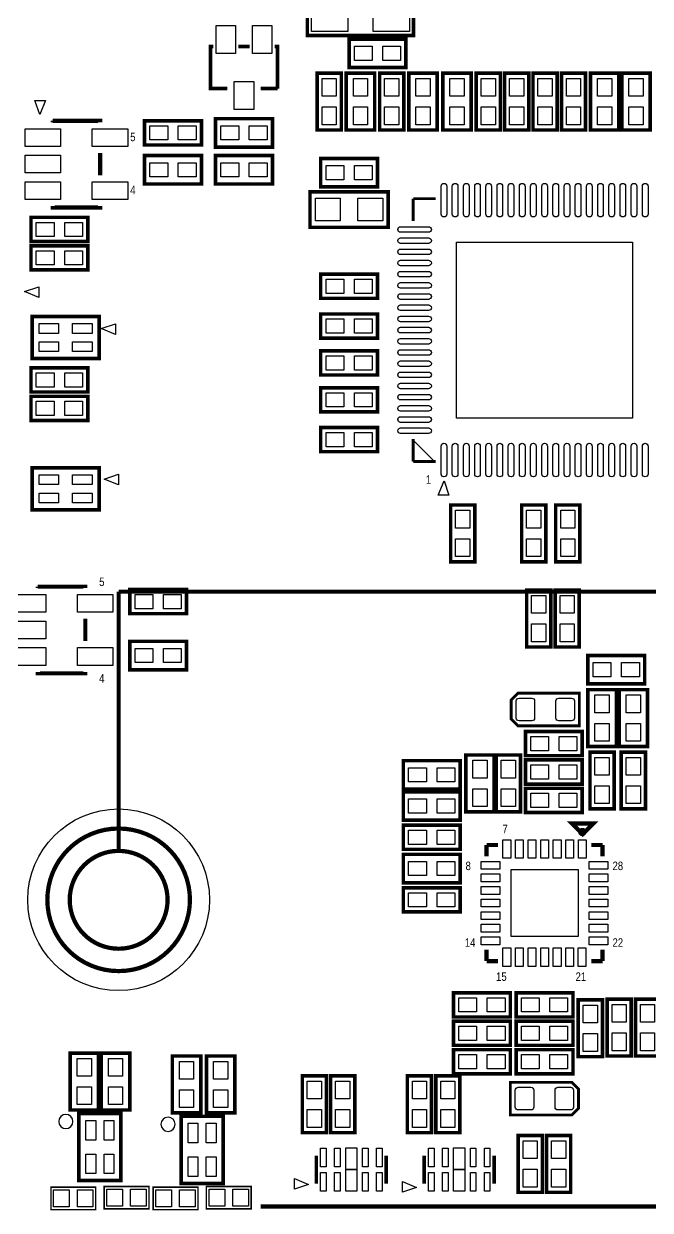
# Model space of a CAD drawing. Extents: x 2 to 176, y -19 to 159.
# Drawn here: x 30.09 to 52.5, y 13.28 to 55.73 of the extents above; entities that cross this region are included whole.
import ezdxf

# ---------------------------------------------------------------- set-up
doc = ezdxf.new("R2010")
doc.units = 0
for name, color, linetype in [('PG_NEW_SLIK-TOP', 231, 'CONTINUOUS'), ('PG_SILKSCREEN_TOP', 7, 'CONTINUOUS'), ('PIN_TOP', 92, 'CONTINUOUS')]:
    doc.layers.add(name, color=color, linetype=linetype)

msp = doc.modelspace()

# ---------------------------------------------------------------- linework, layer by layer
at = {"layer": 'PG_NEW_SLIK-TOP'}
for points, const_width in [([(40.237664, 55.302404), (40.237664, 58.502296), (44.037504, 58.502296), (44.037504, 57.202324), (43.73753, 56.90235), (44.037504, 56.602376), (44.037504, 55.302404), (40.237664, 55.302404)], 0.127), ([(43.763184, 54.15915), (41.731184, 54.15915), (41.731184, 55.17515), (43.763184, 55.17515), (43.763184, 54.15915)], 0.127), ([(36.87191, 54.909212), (36.772088, 54.909212), (36.772088, 53.409088), (37.372036, 53.409088)], 0.127), ([(38.171882, 54.909212), (37.772086, 54.909212)], 0.127), ([(39.17188, 53.409088), (39.17188, 54.909212), (39.072058, 54.909212)], 0.127), ([(40.588184, 51.92395), (40.588184, 53.95595), (41.451784, 53.95595), (41.451784, 51.92395), (40.588184, 51.92395)], 0.127), ([(42.645584, 53.95595), (42.645584, 51.92395), (41.629584, 51.92395), (41.629584, 53.95595), (42.645584, 53.95595)], 0.127), ([(43.686984, 53.95595), (43.686984, 51.92395), (42.823384, 51.92395), (42.823384, 53.95595), (43.686984, 53.95595)], 0.127), ([(43.864784, 51.92395), (43.864784, 53.95595), (44.880784, 53.95595), (44.880784, 51.92395), (43.864784, 51.92395)], 0.127), ([(45.083984, 51.92395), (45.083984, 53.95595), (46.099984, 53.95595), (46.099984, 51.92395), (45.083984, 51.92395)], 0.127), ([(46.277784, 51.92395), (46.277784, 53.95595), (47.141384, 53.95595), (47.141384, 51.92395), (46.277784, 51.92395)], 0.127), ([(47.293784, 51.92395), (47.293784, 53.95595), (48.157384, 53.95595), (48.157384, 51.92395), (47.293784, 51.92395)], 0.127), ([(48.309784, 51.92395), (48.309784, 53.95595), (49.173384, 53.95595), (49.173384, 51.92395), (48.309784, 51.92395)], 0.127), ([(49.325784, 51.92395), (49.325784, 53.95595), (50.189384, 53.95595), (50.189384, 51.92395), (49.325784, 51.92395)], 0.127), ([(50.367184, 51.92395), (50.367184, 53.95595), (51.383184, 53.95595), (51.383184, 51.92395), (50.367184, 51.92395)], 0.127), ([(51.484784, 51.92395), (51.484784, 53.95595), (52.500784, 53.95595), (52.500784, 51.92395), (51.484784, 51.92395)], 0.127), ([(38.571932, 53.409088), (39.17188, 53.409088)], 0.127), ([(32.827468, 52.204874), (32.827468, 52.254658), (31.1277, 52.254658)], 0.1524), ([(31.1277, 52.254658), (31.1277, 52.204874)], 0.1524), ([(36.447984, 51.39055), (34.415984, 51.39055), (34.415984, 52.25415), (36.447984, 52.25415), (36.447984, 51.39055)], 0.127), ([(36.955984, 52.33035), (38.987984, 52.33035), (38.987984, 51.31435), (36.955984, 51.31435), (36.955984, 52.33035)], 0.127), ([(32.827468, 50.3047), (32.827468, 51.1048)], 0.1524), ([(36.447984, 49.99355), (34.415984, 49.99355), (34.415984, 51.00955), (36.447984, 51.00955), (36.447984, 49.99355)], 0.127), ([(36.955984, 51.00955), (38.987984, 51.00955), (38.987984, 49.99355), (36.955984, 49.99355), (36.955984, 51.00955)], 0.127), ([(42.747184, 49.89195), (40.715184, 49.89195), (40.715184, 50.90795), (42.747184, 50.90795), (42.747184, 49.89195)], 0.127), ([(43.128184, 48.44415), (40.334184, 48.44415), (40.334184, 49.71415), (43.128184, 49.71415), (43.128184, 48.44415)], 0.127), ([(31.1277, 49.204626), (31.1277, 49.154842), (32.827468, 49.154842), (32.827468, 49.204626)], 0.1524), ([(32.383984, 47.93615), (30.351984, 47.93615), (30.351984, 48.79975), (32.383984, 48.79975), (32.383984, 47.93615)], 0.127), ([(32.383984, 46.92015), (30.351984, 46.92015), (30.351984, 47.78375), (32.383984, 47.78375), (32.383984, 46.92015)], 0.127), ([(42.747184, 45.90415), (40.715184, 45.90415), (40.715184, 46.76775), (42.747184, 46.76775), (42.747184, 45.90415)], 0.127), ([(32.791146, 45.250862), (32.791146, 43.750738), (30.391354, 43.750738), (30.391354, 45.250862), (32.791146, 45.250862)], 0.127), ([(42.747184, 44.48175), (40.715184, 44.48175), (40.715184, 45.34535), (42.747184, 45.34535), (42.747184, 44.48175)], 0.127), ([(42.747184, 43.16095), (40.715184, 43.16095), (40.715184, 44.02455), (42.747184, 44.02455), (42.747184, 43.16095)], 0.127), ([(32.383984, 42.55135), (30.351984, 42.55135), (30.351984, 43.41495), (32.383984, 43.41495), (32.383984, 42.55135)], 0.127), ([(32.383984, 41.53535), (30.351984, 41.53535), (30.351984, 42.39895), (32.383984, 42.39895), (32.383984, 41.53535)], 0.127), ([(42.747184, 41.84015), (40.715184, 41.84015), (40.715184, 42.70375), (42.747184, 42.70375), (42.747184, 41.84015)], 0.127), ([(42.747184, 40.41775), (40.715184, 40.41775), (40.715184, 41.28135), (42.747184, 41.28135), (42.747184, 40.41775)], 0.127), ([(32.791146, 39.839646), (32.791146, 38.339522), (30.391354, 38.339522), (30.391354, 39.839646), (32.791146, 39.839646)], 0.127), ([(46.226984, 38.51275), (46.226984, 36.48075), (45.363384, 36.48075), (45.363384, 38.51275), (46.226984, 38.51275)], 0.127), ([(48.766984, 38.51275), (48.766984, 36.48075), (47.903384, 36.48075), (47.903384, 38.51275), (48.766984, 38.51275)], 0.127), ([(49.986184, 38.51275), (49.986184, 36.48075), (49.122584, 36.48075), (49.122584, 38.51275), (49.986184, 38.51275)], 0.127), ([(32.296354, 35.540696), (32.296354, 35.59048), (30.596586, 35.59048)], 0.1524), ([(30.596586, 35.59048), (30.596586, 35.540696)], 0.1524), ([(33.487614, 35.412172), (63.487808, 35.412172)], 0.1524), ([(33.487614, 35.412172), (33.487614, 26.165048)], 0.1524), ([(35.91687, 34.624772), (33.88487, 34.624772), (33.88487, 35.488372), (35.91687, 35.488372), (35.91687, 34.624772)], 0.127), ([(48.94707, 35.462972), (48.94707, 33.430972), (48.08347, 33.430972), (48.08347, 35.462972), (48.94707, 35.462972)], 0.127), ([(49.96307, 35.462972), (49.96307, 33.430972), (49.09947, 33.430972), (49.09947, 35.462972), (49.96307, 35.462972)], 0.127), ([(32.296354, 33.640522), (32.296354, 34.440622)], 0.1524), ([(35.91687, 32.618172), (33.88487, 32.618172), (33.88487, 33.634172), (35.91687, 33.634172), (35.91687, 32.618172)], 0.127), ([(50.273458, 33.126172), (52.305458, 33.126172), (52.305458, 32.110172), (50.273458, 32.110172), (50.273458, 33.126172)], 0.127), ([(30.596586, 32.540448), (30.596586, 32.490664), (32.296354, 32.490664), (32.296354, 32.540448)], 0.1524), ([(51.289458, 31.906972), (51.289458, 29.874972), (50.273458, 29.874972), (50.273458, 31.906972), (51.289458, 31.906972)], 0.127), ([(52.407058, 31.906972), (52.407058, 29.874972), (51.391058, 29.874972), (51.391058, 31.906972), (52.407058, 31.906972)], 0.127), ([(47.771812, 31.779972), (49.968658, 31.779972), (49.968658, 30.611572), (47.771812, 30.611572), (47.530258, 30.853888), (47.530258, 31.537656), (47.771812, 31.779972)], 0.1016), ([(50.070258, 29.544772), (48.038258, 29.544772), (48.038258, 30.408372), (50.070258, 30.408372), (50.070258, 29.544772)], 0.127), ([(50.349658, 27.639772), (50.349658, 29.671772), (51.213258, 29.671772), (51.213258, 27.639772), (50.349658, 27.639772)], 0.127), ([(51.467258, 27.639772), (51.467258, 29.671772), (52.330858, 29.671772), (52.330858, 27.639772), (51.467258, 27.639772)], 0.127), ([(43.669458, 29.366972), (45.701458, 29.366972), (45.701458, 28.350972), (43.669458, 28.350972), (43.669458, 29.366972)], 0.127), ([(46.920658, 29.570172), (46.920658, 27.538172), (45.904658, 27.538172), (45.904658, 29.570172), (46.920658, 29.570172)], 0.127), ([(46.996858, 27.538172), (46.996858, 29.570172), (47.860458, 29.570172), (47.860458, 27.538172), (46.996858, 27.538172)], 0.127), ([(50.070258, 28.528772), (48.038258, 28.528772), (48.038258, 29.392372), (50.070258, 29.392372), (50.070258, 28.528772)], 0.127), ([(50.070258, 27.512772), (48.038258, 27.512772), (48.038258, 28.376372), (50.070258, 28.376372), (50.070258, 27.512772)], 0.127), ([(43.669458, 28.249372), (45.701458, 28.249372), (45.701458, 27.233372), (43.669458, 27.233372), (43.669458, 28.249372)], 0.127), ([(45.701458, 26.191972), (43.669458, 26.191972), (43.669458, 27.055572), (45.701458, 27.055572), (45.701458, 26.191972)], 0.127), ([(43.669458, 26.014172), (45.701458, 26.014172), (45.701458, 24.998172), (43.669458, 24.998172), (43.669458, 26.014172)], 0.127), ([(45.701458, 23.956772), (43.669458, 23.956772), (43.669458, 24.820372), (45.701458, 24.820372), (45.701458, 23.956772)], 0.127), ([(47.49927, 20.197572), (45.46727, 20.197572), (45.46727, 21.061172), (47.49927, 21.061172), (47.49927, 20.197572)], 0.127), ([(47.708058, 21.061172), (49.740058, 21.061172), (49.740058, 20.197572), (47.708058, 20.197572), (47.708058, 21.061172)], 0.127), ([(50.792888, 20.808188), (50.792888, 18.776188), (49.929288, 18.776188), (49.929288, 20.808188), (50.792888, 20.808188)], 0.127), ([(51.822858, 20.832572), (51.822858, 18.800572), (50.959258, 18.800572), (50.959258, 20.832572), (51.822858, 20.832572)], 0.127), ([(52.838858, 20.832572), (52.838858, 18.800572), (51.975258, 18.800572), (51.975258, 20.832572), (52.838858, 20.832572)], 0.127), ([(47.49927, 19.181572), (45.46727, 19.181572), (45.46727, 20.045172), (47.49927, 20.045172), (47.49927, 19.181572)], 0.127), ([(47.708058, 20.045172), (49.740058, 20.045172), (49.740058, 19.181572), (47.708058, 19.181572), (47.708058, 20.045172)], 0.127), ([(31.75127, 16.870172), (31.75127, 18.902172), (32.76727, 18.902172), (32.76727, 16.870172), (31.75127, 16.870172)], 0.127), ([(32.86887, 16.870172), (32.86887, 18.902172), (33.88487, 18.902172), (33.88487, 16.870172), (32.86887, 16.870172)], 0.127), ([(35.40887, 16.768572), (35.40887, 18.800572), (36.42487, 18.800572), (36.42487, 16.768572), (35.40887, 16.768572)], 0.127), ([(36.62807, 16.768572), (36.62807, 18.800572), (37.64407, 18.800572), (37.64407, 16.768572), (36.62807, 16.768572)], 0.127), ([(47.49927, 18.165572), (45.46727, 18.165572), (45.46727, 19.029172), (47.49927, 19.029172), (47.49927, 18.165572)], 0.127), ([(47.708058, 19.029172), (49.740058, 19.029172), (49.740058, 18.165572), (47.708058, 18.165572), (47.708058, 19.029172)], 0.127), ([(40.05707, 16.057372), (40.05707, 18.089372), (40.92067, 18.089372), (40.92067, 16.057372), (40.05707, 16.057372)], 0.127), ([(41.07307, 16.057372), (41.07307, 18.089372), (41.93667, 18.089372), (41.93667, 16.057372), (41.07307, 16.057372)], 0.127), ([(43.81627, 16.057372), (43.81627, 18.089372), (44.67987, 18.089372), (44.67987, 16.057372), (43.81627, 16.057372)], 0.127), ([(44.83227, 16.057372), (44.83227, 18.089372), (45.69587, 18.089372), (45.69587, 16.057372), (44.83227, 16.057372)], 0.127), ([(49.696116, 16.692372), (47.49927, 16.692372), (47.49927, 17.860772), (49.696116, 17.860772), (49.93767, 17.618456), (49.93767, 16.934688), (49.696116, 16.692372)], 0.1016), ([(32.066738, 16.744696), (33.566862, 16.744696), (33.566862, 14.344904), (32.066738, 14.344904), (32.066738, 16.744696)], 0.127), ([(35.724338, 16.643096), (37.224462, 16.643096), (37.224462, 14.243304), (35.724338, 14.243304), (35.724338, 16.643096)], 0.127), ([(48.64227, 15.955772), (48.64227, 13.923772), (47.77867, 13.923772), (47.77867, 15.955772), (48.64227, 15.955772)], 0.127), ([(49.65827, 15.955772), (49.65827, 13.923772), (48.79467, 13.923772), (48.79467, 15.955772), (49.65827, 15.955772)], 0.127), ([(40.559736, 15.236698), (40.559736, 14.2367)], 0.127), ([(43.059604, 15.236698), (43.059604, 14.2367)], 0.127), ([(44.420536, 15.236698), (44.420536, 14.2367)], 0.127), ([(46.920404, 15.236698), (46.920404, 14.2367)], 0.127), ([(31.065216, 13.308076), (31.065216, 14.108176), (32.665416, 14.108176), (32.665416, 13.308076), (31.065216, 13.308076)], 0.0508), ([(34.570924, 14.133068), (34.570924, 13.332968), (32.970724, 13.332968), (32.970724, 14.133068), (34.570924, 14.133068)], 0.0508), ([(34.722816, 13.308076), (34.722816, 14.108176), (36.323016, 14.108176), (36.323016, 13.308076), (34.722816, 13.308076)], 0.0508), ([(38.228524, 14.133068), (38.228524, 13.332968), (36.628324, 13.332968), (36.628324, 14.133068), (38.228524, 14.133068)], 0.0508), ([(38.567614, 13.415772), (63.487808, 13.415772)], 0.1524)]:
    msp.add_lwpolyline(points, dxfattribs=dict(at, const_width=const_width))
at = {"layer": 'PG_SILKSCREEN_TOP'}
for points in [[(30.8737, 52.9844), (30.663642, 52.4764), (30.4927, 52.9844)], [(30.6324, 45.9359), (30.1244, 46.145958), (30.6324, 46.3169)], [(33.3756, 44.6151), (32.8676, 44.825158), (33.3756, 44.9961)], [(44.025058, 40.068246), (44.025058, 40.830246), (44.787058, 40.068246)], [(33.4772, 39.2303), (32.9692, 39.440358), (33.4772, 39.6113)], [(44.9199, 38.862), (45.129958, 39.37), (45.3009, 38.862)], [(39.7764, 14.4145), (40.2844, 14.204442), (39.7764, 14.0335)], [(43.6372, 14.3129), (44.1452, 14.102842), (43.6372, 13.9319)]]:
    msp.add_lwpolyline(points, close=True, dxfattribs=at)
for points, const_width in [([(44.024042, 49.467262), (44.824142, 49.467262)], 0.100076), ([(44.024042, 48.667162), (44.024042, 49.467262)], 0.100076), ([(44.024042, 40.06723), (44.024042, 40.86733)], 0.100076), ([(44.824142, 40.06723), (44.024042, 40.06723)], 0.100076), ([(50.0888, 26.7335), (50.4698, 27.1145), (49.7078, 27.1145), (50.0888, 26.7335)], 0.1524), ([(46.647862, 26.348182), (46.647862, 25.93848)], 0.1524), ([(47.057564, 26.348182), (46.647862, 26.348182)], 0.1524), ([(50.800254, 26.348182), (50.390552, 26.348182)], 0.1524), ([(50.800254, 26.348182), (50.800254, 25.93848)], 0.1524), ([(46.647862, 22.605492), (46.647862, 22.19579)], 0.1524), ([(50.800254, 22.605492), (50.800254, 22.19579)], 0.1524), ([(47.057564, 22.19579), (46.647862, 22.19579)], 0.1524), ([(50.800254, 22.19579), (50.390552, 22.19579)], 0.1524)]:
    msp.add_lwpolyline(points, dxfattribs=dict(at, const_width=const_width))
for points, const_width in [([(36.037774, 24.388572, 1), (30.937454, 24.388572, 1), (36.037774, 24.388572)], 0.1524), ([(50.148998, 26.811986, 1), (49.999138, 26.811986, 1), (50.148998, 26.811986)], 0.150114), ([(35.237674, 24.388572, 1), (31.737554, 24.388572, 1), (35.237674, 24.388572)], 0.1524)]:
    msp.add_lwpolyline(points, format="xyb", dxfattribs=dict(at, const_width=const_width))
for points in [[(31.8516, 16.4592, 1), (31.3436, 16.4592, 1)], [(35.5092, 16.3576, 1), (35.0012, 16.3576, 1)]]:
    msp.add_lwpolyline(points, format="xyb", close=True, dxfattribs=at)
at = {"layer": 'PIN_TOP'}
for points in [[(41.687496, 56.652414), (41.687496, 55.452518), (40.387524, 55.452518), (40.387524, 56.652414)], [(43.887644, 56.652414), (43.887644, 55.452518), (42.587672, 55.452518), (42.587672, 56.652414)], [(37.67201, 55.659147), (37.67201, 54.659149), (36.971986, 54.659149), (36.971986, 55.659147)], [(38.971982, 55.659147), (38.971982, 54.659149), (38.271958, 54.659149), (38.271958, 55.659147)], [(42.556684, 54.92115), (42.556684, 54.41315), (41.921684, 54.41315), (41.921684, 54.92115)], [(43.572684, 54.92115), (43.572684, 54.41315), (42.937684, 54.41315), (42.937684, 54.92115)], [(38.321996, 53.659151), (38.321996, 52.659153), (37.621972, 52.659153), (37.621972, 53.659151)], [(41.273984, 53.76545), (41.273984, 53.13045), (40.765984, 53.13045), (40.765984, 53.76545)], [(41.883584, 53.76545), (42.391584, 53.76545), (42.391584, 53.13045), (41.883584, 53.13045)], [(43.001184, 53.13045), (43.001184, 53.76545), (43.509184, 53.76545), (43.509184, 53.13045)], [(44.626784, 53.13045), (44.118784, 53.13045), (44.118784, 53.76545), (44.626784, 53.76545)], [(45.845984, 53.13045), (45.337984, 53.13045), (45.337984, 53.76545), (45.845984, 53.76545)], [(46.963584, 53.76545), (46.963584, 53.13045), (46.455584, 53.13045), (46.455584, 53.76545)], [(47.979584, 53.76545), (47.979584, 53.13045), (47.471584, 53.13045), (47.471584, 53.76545)], [(48.995584, 53.76545), (48.995584, 53.13045), (48.487584, 53.13045), (48.487584, 53.76545)], [(50.011584, 53.76545), (50.011584, 53.13045), (49.503584, 53.13045), (49.503584, 53.76545)], [(51.129184, 53.13045), (50.621184, 53.13045), (50.621184, 53.76545), (51.129184, 53.76545)], [(52.246784, 53.13045), (51.738784, 53.13045), (51.738784, 53.76545), (52.246784, 53.76545)], [(41.273984, 52.74945), (41.273984, 52.11445), (40.765984, 52.11445), (40.765984, 52.74945)], [(41.883584, 52.74945), (42.391584, 52.74945), (42.391584, 52.11445), (41.883584, 52.11445)], [(43.001184, 52.11445), (43.001184, 52.74945), (43.509184, 52.74945), (43.509184, 52.11445)], [(44.626784, 52.11445), (44.118784, 52.11445), (44.118784, 52.74945), (44.626784, 52.74945)], [(45.845984, 52.11445), (45.337984, 52.11445), (45.337984, 52.74945), (45.845984, 52.74945)], [(46.963584, 52.74945), (46.963584, 52.11445), (46.455584, 52.11445), (46.455584, 52.74945)], [(47.979584, 52.74945), (47.979584, 52.11445), (47.471584, 52.11445), (47.471584, 52.74945)], [(48.995584, 52.74945), (48.995584, 52.11445), (48.487584, 52.11445), (48.487584, 52.74945)], [(50.011584, 52.74945), (50.011584, 52.11445), (49.503584, 52.11445), (49.503584, 52.74945)], [(51.129184, 52.11445), (50.621184, 52.11445), (50.621184, 52.74945), (51.129184, 52.74945)], [(52.246784, 52.11445), (51.738784, 52.11445), (51.738784, 52.74945), (52.246784, 52.74945)], [(30.142688, 51.97221), (31.412688, 51.97221), (31.412688, 51.33721), (30.142688, 51.33721)], [(32.54248, 51.97221), (33.81248, 51.97221), (33.81248, 51.33721), (32.54248, 51.33721)], [(34.606484, 52.07635), (35.241484, 52.07635), (35.241484, 51.56835), (34.606484, 51.56835)], [(35.622484, 52.07635), (36.257484, 52.07635), (36.257484, 51.56835), (35.622484, 51.56835)], [(37.146484, 51.56835), (37.146484, 52.07635), (37.781484, 52.07635), (37.781484, 51.56835)], [(38.162484, 51.56835), (38.162484, 52.07635), (38.797484, 52.07635), (38.797484, 51.56835)], [(30.142688, 51.02225), (31.412688, 51.02225), (31.412688, 50.38725), (30.142688, 50.38725)], [(35.241484, 50.75555), (35.241484, 50.24755), (34.606484, 50.24755), (34.606484, 50.75555)], [(36.257484, 50.75555), (36.257484, 50.24755), (35.622484, 50.24755), (35.622484, 50.75555)], [(37.146484, 50.24755), (37.146484, 50.75555), (37.781484, 50.75555), (37.781484, 50.24755)], [(38.162484, 50.24755), (38.162484, 50.75555), (38.797484, 50.75555), (38.797484, 50.24755)], [(41.540684, 50.65395), (41.540684, 50.14595), (40.905684, 50.14595), (40.905684, 50.65395)], [(42.556684, 50.65395), (42.556684, 50.14595), (41.921684, 50.14595), (41.921684, 50.65395)], [(30.142688, 50.07229), (31.412688, 50.07229), (31.412688, 49.43729), (30.142688, 49.43729)], [(32.54248, 50.07229), (33.81248, 50.07229), (33.81248, 49.43729), (32.54248, 49.43729)], [(41.413684, 49.48555), (41.413684, 48.67275), (40.524684, 48.67275), (40.524684, 49.48555)], [(42.937684, 49.48555), (42.937684, 48.67275), (42.048684, 48.67275), (42.048684, 49.48555)], [(30.542484, 48.62195), (31.177484, 48.62195), (31.177484, 48.11395), (30.542484, 48.11395)], [(31.558484, 48.62195), (32.193484, 48.62195), (32.193484, 48.11395), (31.558484, 48.11395)], [(30.542484, 47.60595), (31.177484, 47.60595), (31.177484, 47.09795), (30.542484, 47.09795)], [(31.558484, 47.60595), (32.193484, 47.60595), (32.193484, 47.09795), (31.558484, 47.09795)], [(51.874039, 41.617265), (45.574077, 41.617265), (45.574077, 47.917227), (51.874039, 47.917227)], [(40.905684, 46.58995), (41.540684, 46.58995), (41.540684, 46.08195), (40.905684, 46.08195)], [(41.921684, 46.58995), (42.556684, 46.58995), (42.556684, 46.08195), (41.921684, 46.08195)], [(30.64129, 45.000926), (31.341314, 45.000926), (31.341314, 44.650914), (30.64129, 44.650914)], [(31.841186, 45.000926), (32.54121, 45.000926), (32.54121, 44.650914), (31.841186, 44.650914)], [(40.905684, 45.16755), (41.540684, 45.16755), (41.540684, 44.65955), (40.905684, 44.65955)], [(41.921684, 45.16755), (42.556684, 45.16755), (42.556684, 44.65955), (41.921684, 44.65955)], [(30.64129, 44.350686), (31.341314, 44.350686), (31.341314, 44.000674), (30.64129, 44.000674)], [(31.841186, 44.350686), (32.54121, 44.350686), (32.54121, 44.000674), (31.841186, 44.000674)], [(40.905684, 43.84675), (41.540684, 43.84675), (41.540684, 43.33875), (40.905684, 43.33875)], [(41.921684, 43.84675), (42.556684, 43.84675), (42.556684, 43.33875), (41.921684, 43.33875)], [(30.542484, 43.23715), (31.177484, 43.23715), (31.177484, 42.72915), (30.542484, 42.72915)], [(31.558484, 43.23715), (32.193484, 43.23715), (32.193484, 42.72915), (31.558484, 42.72915)], [(40.905684, 42.52595), (41.540684, 42.52595), (41.540684, 42.01795), (40.905684, 42.01795)], [(41.921684, 42.52595), (42.556684, 42.52595), (42.556684, 42.01795), (41.921684, 42.01795)], [(30.542484, 42.22115), (31.177484, 42.22115), (31.177484, 41.71315), (30.542484, 41.71315)], [(31.558484, 42.22115), (32.193484, 42.22115), (32.193484, 41.71315), (31.558484, 41.71315)], [(40.905684, 41.10355), (41.540684, 41.10355), (41.540684, 40.59555), (40.905684, 40.59555)], [(41.921684, 41.10355), (42.556684, 41.10355), (42.556684, 40.59555), (41.921684, 40.59555)], [(30.64129, 39.58971), (31.341314, 39.58971), (31.341314, 39.239698), (30.64129, 39.239698)], [(31.841186, 39.58971), (32.54121, 39.58971), (32.54121, 39.239698), (31.841186, 39.239698)], [(30.64129, 38.93947), (31.341314, 38.93947), (31.341314, 38.589458), (30.64129, 38.589458)], [(31.841186, 38.93947), (32.54121, 38.93947), (32.54121, 38.589458), (31.841186, 38.589458)], [(45.541184, 37.68725), (45.541184, 38.32225), (46.049184, 38.32225), (46.049184, 37.68725)], [(48.081184, 37.68725), (48.081184, 38.32225), (48.589184, 38.32225), (48.589184, 37.68725)], [(49.300384, 37.68725), (49.300384, 38.32225), (49.808384, 38.32225), (49.808384, 37.68725)], [(45.541184, 36.67125), (45.541184, 37.30625), (46.049184, 37.30625), (46.049184, 36.67125)], [(48.081184, 36.67125), (48.081184, 37.30625), (48.589184, 37.30625), (48.589184, 36.67125)], [(49.300384, 36.67125), (49.300384, 37.30625), (49.808384, 37.30625), (49.808384, 36.67125)], [(29.611574, 35.308032), (30.881574, 35.308032), (30.881574, 34.673032), (29.611574, 34.673032)], [(32.011366, 35.308032), (33.281366, 35.308032), (33.281366, 34.673032), (32.011366, 34.673032)], [(34.07537, 35.310572), (34.71037, 35.310572), (34.71037, 34.802572), (34.07537, 34.802572)], [(35.09137, 35.310572), (35.72637, 35.310572), (35.72637, 34.802572), (35.09137, 34.802572)], [(48.26127, 34.637472), (48.26127, 35.272472), (48.76927, 35.272472), (48.76927, 34.637472)], [(49.27727, 34.637472), (49.27727, 35.272472), (49.78527, 35.272472), (49.78527, 34.637472)], [(29.611574, 34.358072), (30.881574, 34.358072), (30.881574, 33.723072), (29.611574, 33.723072)], [(48.26127, 33.621472), (48.26127, 34.256472), (48.76927, 34.256472), (48.76927, 33.621472)], [(49.27727, 33.621472), (49.27727, 34.256472), (49.78527, 34.256472), (49.78527, 33.621472)], [(29.611574, 33.408112), (30.881574, 33.408112), (30.881574, 32.773112), (29.611574, 32.773112)], [(32.011366, 33.408112), (33.281366, 33.408112), (33.281366, 32.773112), (32.011366, 32.773112)], [(34.71037, 33.380172), (34.71037, 32.872172), (34.07537, 32.872172), (34.07537, 33.380172)], [(35.72637, 33.380172), (35.72637, 32.872172), (35.09137, 32.872172), (35.09137, 33.380172)], [(50.463958, 32.364172), (50.463958, 32.872172), (51.098958, 32.872172), (51.098958, 32.364172)], [(51.479958, 32.364172), (51.479958, 32.872172), (52.114958, 32.872172), (52.114958, 32.364172)], [(50.527458, 31.716472), (51.035458, 31.716472), (51.035458, 31.081472), (50.527458, 31.081472)], [(51.645058, 31.716472), (52.153058, 31.716472), (52.153058, 31.081472), (51.645058, 31.081472)], [(50.527458, 30.700472), (51.035458, 30.700472), (51.035458, 30.065472), (50.527458, 30.065472)], [(51.645058, 30.700472), (52.153058, 30.700472), (52.153058, 30.065472), (51.645058, 30.065472)], [(48.228758, 30.230572), (48.863758, 30.230572), (48.863758, 29.722572), (48.228758, 29.722572)], [(49.244758, 30.230572), (49.879758, 30.230572), (49.879758, 29.722572), (49.244758, 29.722572)], [(46.158658, 29.379672), (46.666658, 29.379672), (46.666658, 28.744672), (46.158658, 28.744672)], [(47.682658, 29.379672), (47.682658, 28.744672), (47.174658, 28.744672), (47.174658, 29.379672)], [(51.035458, 29.481272), (51.035458, 28.846272), (50.527458, 28.846272), (50.527458, 29.481272)], [(52.153058, 29.481272), (52.153058, 28.846272), (51.645058, 28.846272), (51.645058, 29.481272)], [(43.859958, 28.604972), (43.859958, 29.112972), (44.494958, 29.112972), (44.494958, 28.604972)], [(44.875958, 28.604972), (44.875958, 29.112972), (45.510958, 29.112972), (45.510958, 28.604972)], [(48.228758, 29.214572), (48.863758, 29.214572), (48.863758, 28.706572), (48.228758, 28.706572)], [(49.244758, 29.214572), (49.879758, 29.214572), (49.879758, 28.706572), (49.244758, 28.706572)], [(51.035458, 28.465272), (51.035458, 27.830272), (50.527458, 27.830272), (50.527458, 28.465272)], [(52.153058, 28.465272), (52.153058, 27.830272), (51.645058, 27.830272), (51.645058, 28.465272)], [(46.158658, 28.363672), (46.666658, 28.363672), (46.666658, 27.728672), (46.158658, 27.728672)], [(47.682658, 28.363672), (47.682658, 27.728672), (47.174658, 27.728672), (47.174658, 28.363672)], [(48.228758, 28.198572), (48.863758, 28.198572), (48.863758, 27.690572), (48.228758, 27.690572)], [(49.244758, 28.198572), (49.879758, 28.198572), (49.879758, 27.690572), (49.244758, 27.690572)], [(43.859958, 27.487372), (43.859958, 27.995372), (44.494958, 27.995372), (44.494958, 27.487372)], [(44.875958, 27.487372), (44.875958, 27.995372), (45.510958, 27.995372), (45.510958, 27.487372)], [(43.859958, 26.877772), (44.494958, 26.877772), (44.494958, 26.369772), (43.859958, 26.369772)], [(44.875958, 26.877772), (45.510958, 26.877772), (45.510958, 26.369772), (44.875958, 26.369772)], [(47.514002, 26.537158), (47.514002, 25.872186), (47.234602, 25.872186), (47.234602, 26.537158)], [(47.963836, 26.537158), (47.963836, 25.872186), (47.684436, 25.872186), (47.684436, 26.537158)], [(48.41367, 26.537158), (48.41367, 25.872186), (48.13427, 25.872186), (48.13427, 26.537158)], [(48.863758, 26.537158), (48.863758, 25.872186), (48.584358, 25.872186), (48.584358, 26.537158)], [(49.313846, 26.537158), (49.313846, 25.872186), (49.034446, 25.872186), (49.034446, 26.537158)], [(49.76368, 26.537158), (49.76368, 25.872186), (49.48428, 25.872186), (49.48428, 26.537158)], [(50.213514, 26.537158), (50.213514, 25.872186), (49.934114, 25.872186), (49.934114, 26.537158)], [(43.859958, 25.252172), (43.859958, 25.760172), (44.494958, 25.760172), (44.494958, 25.252172)], [(44.875958, 25.252172), (44.875958, 25.760172), (45.510958, 25.760172), (45.510958, 25.252172)], [(47.123604, 25.761442), (47.123604, 25.482042), (46.458632, 25.482042), (46.458632, 25.761442)], [(49.924081, 25.472009), (49.924081, 23.071963), (47.524035, 23.071963), (47.524035, 25.472009)], [(50.989484, 25.761442), (50.989484, 25.482042), (50.324512, 25.482042), (50.324512, 25.761442)], [(47.123604, 25.311608), (47.123604, 25.032208), (46.458632, 25.032208), (46.458632, 25.311608)], [(50.989484, 25.311608), (50.989484, 25.032208), (50.324512, 25.032208), (50.324512, 25.311608)], [(43.859958, 24.642572), (44.494958, 24.642572), (44.494958, 24.134572), (43.859958, 24.134572)], [(44.875958, 24.642572), (45.510958, 24.642572), (45.510958, 24.134572), (44.875958, 24.134572)], [(47.123604, 24.861774), (47.123604, 24.582374), (46.458632, 24.582374), (46.458632, 24.861774)], [(50.989484, 24.861774), (50.989484, 24.582374), (50.324512, 24.582374), (50.324512, 24.861774)], [(47.123604, 24.411686), (47.123604, 24.132286), (46.458632, 24.132286), (46.458632, 24.411686)], [(50.989484, 24.411686), (50.989484, 24.132286), (50.324512, 24.132286), (50.324512, 24.411686)], [(47.123604, 23.961598), (47.123604, 23.682198), (46.458632, 23.682198), (46.458632, 23.961598)], [(50.989484, 23.961598), (50.989484, 23.682198), (50.324512, 23.682198), (50.324512, 23.961598)], [(47.123604, 23.511764), (47.123604, 23.232364), (46.458632, 23.232364), (46.458632, 23.511764)], [(50.989484, 23.511764), (50.989484, 23.232364), (50.324512, 23.232364), (50.324512, 23.511764)], [(47.123604, 23.06193), (47.123604, 22.78253), (46.458632, 22.78253), (46.458632, 23.06193)], [(50.989484, 23.06193), (50.989484, 22.78253), (50.324512, 22.78253), (50.324512, 23.06193)], [(47.514002, 22.671532), (47.514002, 22.00656), (47.234602, 22.00656), (47.234602, 22.671532)], [(47.963836, 22.671532), (47.963836, 22.00656), (47.684436, 22.00656), (47.684436, 22.671532)], [(48.41367, 22.671532), (48.41367, 22.00656), (48.13427, 22.00656), (48.13427, 22.671532)], [(48.863758, 22.671532), (48.863758, 22.00656), (48.584358, 22.00656), (48.584358, 22.671532)], [(49.313846, 22.671532), (49.313846, 22.00656), (49.034446, 22.00656), (49.034446, 22.671532)], [(49.76368, 22.671532), (49.76368, 22.00656), (49.48428, 22.00656), (49.48428, 22.671532)], [(50.199798, 22.671532), (50.199798, 22.00656), (49.920398, 22.00656), (49.920398, 22.671532)], [(45.65777, 20.883372), (46.29277, 20.883372), (46.29277, 20.375372), (45.65777, 20.375372)], [(46.67377, 20.883372), (47.30877, 20.883372), (47.30877, 20.375372), (46.67377, 20.375372)], [(48.533558, 20.375372), (47.898558, 20.375372), (47.898558, 20.883372), (48.533558, 20.883372)], [(49.549558, 20.375372), (48.914558, 20.375372), (48.914558, 20.883372), (49.549558, 20.883372)], [(50.107088, 19.982688), (50.107088, 20.617688), (50.615088, 20.617688), (50.615088, 19.982688)], [(51.137058, 20.007072), (51.137058, 20.642072), (51.645058, 20.642072), (51.645058, 20.007072)], [(52.153058, 20.007072), (52.153058, 20.642072), (52.661058, 20.642072), (52.661058, 20.007072)], [(45.65777, 19.867372), (46.29277, 19.867372), (46.29277, 19.359372), (45.65777, 19.359372)], [(46.67377, 19.867372), (47.30877, 19.867372), (47.30877, 19.359372), (46.67377, 19.359372)], [(48.533558, 19.359372), (47.898558, 19.359372), (47.898558, 19.867372), (48.533558, 19.867372)], [(49.549558, 19.359372), (48.914558, 19.359372), (48.914558, 19.867372), (49.549558, 19.867372)], [(50.107088, 18.966688), (50.107088, 19.601688), (50.615088, 19.601688), (50.615088, 18.966688)], [(51.137058, 18.991072), (51.137058, 19.626072), (51.645058, 19.626072), (51.645058, 18.991072)], [(52.153058, 18.991072), (52.153058, 19.626072), (52.661058, 19.626072), (52.661058, 18.991072)], [(32.51327, 18.076672), (32.00527, 18.076672), (32.00527, 18.711672), (32.51327, 18.711672)], [(33.63087, 18.076672), (33.12287, 18.076672), (33.12287, 18.711672), (33.63087, 18.711672)], [(45.65777, 18.851372), (46.29277, 18.851372), (46.29277, 18.343372), (45.65777, 18.343372)], [(46.67377, 18.851372), (47.30877, 18.851372), (47.30877, 18.343372), (46.67377, 18.343372)], [(48.533558, 18.343372), (47.898558, 18.343372), (47.898558, 18.851372), (48.533558, 18.851372)], [(49.549558, 18.343372), (48.914558, 18.343372), (48.914558, 18.851372), (49.549558, 18.851372)], [(36.17087, 17.975072), (35.66287, 17.975072), (35.66287, 18.610072), (36.17087, 18.610072)], [(37.39007, 17.975072), (36.88207, 17.975072), (36.88207, 18.610072), (37.39007, 18.610072)], [(40.74287, 17.898872), (40.74287, 17.263872), (40.23487, 17.263872), (40.23487, 17.898872)], [(41.75887, 17.898872), (41.75887, 17.263872), (41.25087, 17.263872), (41.25087, 17.898872)], [(44.50207, 17.898872), (44.50207, 17.263872), (43.99407, 17.263872), (43.99407, 17.898872)], [(45.51807, 17.898872), (45.51807, 17.263872), (45.01007, 17.263872), (45.01007, 17.898872)], [(32.51327, 17.060672), (32.00527, 17.060672), (32.00527, 17.695672), (32.51327, 17.695672)], [(33.63087, 17.060672), (33.12287, 17.060672), (33.12287, 17.695672), (33.63087, 17.695672)], [(36.17087, 16.959072), (35.66287, 16.959072), (35.66287, 17.594072), (36.17087, 17.594072)], [(37.39007, 16.959072), (36.88207, 16.959072), (36.88207, 17.594072), (37.39007, 17.594072)], [(40.74287, 16.882872), (40.74287, 16.247872), (40.23487, 16.247872), (40.23487, 16.882872)], [(41.75887, 16.882872), (41.75887, 16.247872), (41.25087, 16.247872), (41.25087, 16.882872)], [(44.50207, 16.882872), (44.50207, 16.247872), (43.99407, 16.247872), (43.99407, 16.882872)], [(45.51807, 16.882872), (45.51807, 16.247872), (45.01007, 16.247872), (45.01007, 16.882872)], [(32.316674, 15.794736), (32.316674, 16.49476), (32.666686, 16.49476), (32.666686, 15.794736)], [(32.966914, 15.794736), (32.966914, 16.49476), (33.316926, 16.49476), (33.316926, 15.794736)], [(35.974274, 15.693136), (35.974274, 16.39316), (36.324286, 16.39316), (36.324286, 15.693136)], [(36.624514, 15.693136), (36.624514, 16.39316), (36.974526, 16.39316), (36.974526, 15.693136)], [(47.95647, 15.130272), (47.95647, 15.765272), (48.46447, 15.765272), (48.46447, 15.130272)], [(48.97247, 15.130272), (48.97247, 15.765272), (49.48047, 15.765272), (49.48047, 15.130272)], [(32.316674, 14.59484), (32.316674, 15.294864), (32.666686, 15.294864), (32.666686, 14.59484)], [(32.966914, 14.59484), (32.966914, 15.294864), (33.316926, 15.294864), (33.316926, 14.59484)], [(40.709596, 14.838934), (40.709596, 15.508986), (40.909494, 15.508986), (40.909494, 14.838934)], [(41.209722, 14.838934), (41.209722, 15.508986), (41.40962, 15.508986), (41.40962, 14.838934)], [(41.609518, 14.736572), (41.609518, 15.511526), (42.009568, 15.511526), (42.009568, 14.736572)], [(42.209466, 14.838934), (42.209466, 15.508986), (42.409364, 15.508986), (42.409364, 14.838934)], [(42.709592, 14.838934), (42.709592, 15.508986), (42.90949, 15.508986), (42.90949, 14.838934)], [(44.570396, 14.838934), (44.570396, 15.508986), (44.770294, 15.508986), (44.770294, 14.838934)], [(45.070522, 14.838934), (45.070522, 15.508986), (45.27042, 15.508986), (45.27042, 14.838934)], [(45.470318, 14.736572), (45.470318, 15.511526), (45.870368, 15.511526), (45.870368, 14.736572)], [(46.070266, 14.838934), (46.070266, 15.508986), (46.270164, 15.508986), (46.270164, 14.838934)], [(46.570392, 14.838934), (46.570392, 15.508986), (46.77029, 15.508986), (46.77029, 14.838934)], [(35.974274, 14.49324), (35.974274, 15.193264), (36.324286, 15.193264), (36.324286, 14.49324)], [(36.624514, 14.49324), (36.624514, 15.193264), (36.974526, 15.193264), (36.974526, 14.49324)], [(40.709596, 13.964158), (40.709596, 14.63421), (40.909494, 14.63421), (40.909494, 13.964158)], [(41.209722, 13.964158), (41.209722, 14.63421), (41.40962, 14.63421), (41.40962, 13.964158)], [(41.609518, 13.961364), (41.609518, 14.736318), (42.009568, 14.736318), (42.009568, 13.961364)], [(42.209466, 13.964158), (42.209466, 14.63421), (42.409364, 14.63421), (42.409364, 13.964158)], [(42.709592, 13.964158), (42.709592, 14.63421), (42.90949, 14.63421), (42.90949, 13.964158)], [(44.570396, 13.964158), (44.570396, 14.63421), (44.770294, 14.63421), (44.770294, 13.964158)], [(45.070522, 13.964158), (45.070522, 14.63421), (45.27042, 14.63421), (45.27042, 13.964158)], [(45.470318, 13.961364), (45.470318, 14.736318), (45.870368, 14.736318), (45.870368, 13.961364)], [(46.070266, 13.964158), (46.070266, 14.63421), (46.270164, 14.63421), (46.270164, 13.964158)], [(46.570392, 13.964158), (46.570392, 14.63421), (46.77029, 14.63421), (46.77029, 13.964158)], [(47.95647, 14.114272), (47.95647, 14.749272), (48.46447, 14.749272), (48.46447, 14.114272)], [(48.97247, 14.114272), (48.97247, 14.749272), (49.48047, 14.749272), (49.48047, 14.114272)], [(31.160974, 13.403326), (31.160974, 14.012926), (31.719774, 14.012926), (31.719774, 13.403326)], [(32.010858, 13.403326), (32.010858, 14.012926), (32.569658, 14.012926), (32.569658, 13.403326)], [(33.625282, 14.037818), (33.625282, 13.428218), (33.066482, 13.428218), (33.066482, 14.037818)], [(34.475166, 14.037818), (34.475166, 13.428218), (33.916366, 13.428218), (33.916366, 14.037818)], [(34.818574, 13.403326), (34.818574, 14.012926), (35.377374, 14.012926), (35.377374, 13.403326)], [(35.668458, 13.403326), (35.668458, 14.012926), (36.227258, 14.012926), (36.227258, 13.403326)], [(37.282882, 14.037818), (37.282882, 13.428218), (36.724082, 13.428218), (36.724082, 14.037818)], [(38.132766, 14.037818), (38.132766, 13.428218), (37.573966, 13.428218), (37.573966, 14.037818)]]:
    msp.add_lwpolyline(points, close=True, dxfattribs=at)
for points in [[(45.224065, 49.917223), (45.224065, 48.917225, -1), (45.024167, 48.917225), (45.024167, 49.917223, -1)], [(45.624115, 49.917223), (45.624115, 48.917225, -1), (45.424217, 48.917225), (45.424217, 49.917223, -1)], [(46.023911, 49.917223), (46.023911, 48.917225, -1), (45.824013, 48.917225), (45.824013, 49.917223, -1)], [(46.423961, 49.917223), (46.423961, 48.917225, -1), (46.224063, 48.917225), (46.224063, 49.917223, -1)], [(46.824011, 49.917223), (46.824011, 48.917225, -1), (46.624113, 48.917225), (46.624113, 49.917223, -1)], [(47.224061, 49.917223), (47.224061, 48.917225, -1), (47.024163, 48.917225), (47.024163, 49.917223, -1)], [(47.624111, 49.917223), (47.624111, 48.917225, -1), (47.424213, 48.917225), (47.424213, 49.917223, -1)], [(48.023907, 49.917223), (48.023907, 48.917225, -1), (47.824009, 48.917225), (47.824009, 49.917223, -1)], [(48.423957, 49.917223), (48.423957, 48.917225, -1), (48.224059, 48.917225), (48.224059, 49.917223, -1)], [(48.824007, 49.917223), (48.824007, 48.917225, -1), (48.624109, 48.917225), (48.624109, 49.917223, -1)], [(49.224057, 49.917223), (49.224057, 48.917225, -1), (49.024159, 48.917225), (49.024159, 49.917223, -1)], [(49.624107, 49.917223), (49.624107, 48.917225, -1), (49.424209, 48.917225), (49.424209, 49.917223, -1)], [(50.023903, 49.917223), (50.023903, 48.917225, -1), (49.824005, 48.917225), (49.824005, 49.917223, -1)], [(50.423953, 49.917223), (50.423953, 48.917225, -1), (50.224055, 48.917225), (50.224055, 49.917223, -1)], [(50.824003, 49.917223), (50.824003, 48.917225, -1), (50.624105, 48.917225), (50.624105, 49.917223, -1)], [(51.224053, 49.917223), (51.224053, 48.917225, -1), (51.024155, 48.917225), (51.024155, 49.917223, -1)], [(51.624103, 49.917223), (51.624103, 48.917225, -1), (51.424205, 48.917225), (51.424205, 49.917223, -1)], [(52.023899, 49.917223), (52.023899, 48.917225, -1), (51.824001, 48.917225), (51.824001, 49.917223, -1)], [(52.423949, 49.917223), (52.423949, 48.917225, -1), (52.224051, 48.917225), (52.224051, 49.917223, -1)], [(43.574081, 48.467137), (44.574079, 48.467137, -1), (44.574079, 48.267239), (43.574081, 48.267239, -1)], [(43.574081, 48.067087), (44.574079, 48.067087, -1), (44.574079, 47.867189), (43.574081, 47.867189, -1)], [(43.574081, 47.667291), (44.574079, 47.667291, -1), (44.574079, 47.467393), (43.574081, 47.467393, -1)], [(43.574081, 47.267241), (44.574079, 47.267241, -1), (44.574079, 47.067343), (43.574081, 47.067343, -1)], [(43.574081, 46.867191), (44.574079, 46.867191, -1), (44.574079, 46.667293), (43.574081, 46.667293, -1)], [(43.574081, 46.467141), (44.574079, 46.467141, -1), (44.574079, 46.267243), (43.574081, 46.267243, -1)], [(43.574081, 46.067091), (44.574079, 46.067091, -1), (44.574079, 45.867193), (43.574081, 45.867193, -1)], [(43.574081, 45.667295), (44.574079, 45.667295, -1), (44.574079, 45.467397), (43.574081, 45.467397, -1)], [(43.574081, 45.267245), (44.574079, 45.267245, -1), (44.574079, 45.067347), (43.574081, 45.067347, -1)], [(43.574081, 44.867195), (44.574079, 44.867195, -1), (44.574079, 44.667297), (43.574081, 44.667297, -1)], [(43.574081, 44.467145), (44.574079, 44.467145, -1), (44.574079, 44.267247), (43.574081, 44.267247, -1)], [(43.574081, 44.067095), (44.574079, 44.067095, -1), (44.574079, 43.867197), (43.574081, 43.867197, -1)], [(43.574081, 43.667299), (44.574079, 43.667299, -1), (44.574079, 43.467401), (43.574081, 43.467401, -1)], [(43.574081, 43.267249), (44.574079, 43.267249, -1), (44.574079, 43.067351), (43.574081, 43.067351, -1)], [(43.574081, 42.867199), (44.574079, 42.867199, -1), (44.574079, 42.667301), (43.574081, 42.667301, -1)], [(43.574081, 42.467149), (44.574079, 42.467149, -1), (44.574079, 42.267251), (43.574081, 42.267251, -1)], [(43.574081, 42.067099), (44.574079, 42.067099, -1), (44.574079, 41.867201), (43.574081, 41.867201, -1)], [(43.574081, 41.667303), (44.574079, 41.667303, -1), (44.574079, 41.467405), (43.574081, 41.467405, -1)], [(43.574081, 41.267253), (44.574079, 41.267253, -1), (44.574079, 41.067355), (43.574081, 41.067355, -1)], [(45.224065, 40.617267), (45.224065, 39.617269, -1), (45.024167, 39.617269), (45.024167, 40.617267, -1)], [(45.624115, 40.617267), (45.624115, 39.617269, -1), (45.424217, 39.617269), (45.424217, 40.617267, -1)], [(46.023911, 40.617267), (46.023911, 39.617269, -1), (45.824013, 39.617269), (45.824013, 40.617267, -1)], [(46.423961, 40.617267), (46.423961, 39.617269, -1), (46.224063, 39.617269), (46.224063, 40.617267, -1)], [(46.824011, 40.617267), (46.824011, 39.617269, -1), (46.624113, 39.617269), (46.624113, 40.617267, -1)], [(47.224061, 40.617267), (47.224061, 39.617269, -1), (47.024163, 39.617269), (47.024163, 40.617267, -1)], [(47.624111, 40.617267), (47.624111, 39.617269, -1), (47.424213, 39.617269), (47.424213, 40.617267, -1)], [(48.023907, 40.617267), (48.023907, 39.617269, -1), (47.824009, 39.617269), (47.824009, 40.617267, -1)], [(48.423957, 40.617267), (48.423957, 39.617269, -1), (48.224059, 39.617269), (48.224059, 40.617267, -1)], [(48.824007, 40.617267), (48.824007, 39.617269, -1), (48.624109, 39.617269), (48.624109, 40.617267, -1)], [(49.224057, 40.617267), (49.224057, 39.617269, -1), (49.024159, 39.617269), (49.024159, 40.617267, -1)], [(49.624107, 40.617267), (49.624107, 39.617269, -1), (49.424209, 39.617269), (49.424209, 40.617267, -1)], [(50.023903, 40.617267), (50.023903, 39.617269, -1), (49.824005, 39.617269), (49.824005, 40.617267, -1)], [(50.423953, 40.617267), (50.423953, 39.617269, -1), (50.224055, 39.617269), (50.224055, 40.617267, -1)], [(50.824003, 40.617267), (50.824003, 39.617269, -1), (50.624105, 39.617269), (50.624105, 40.617267, -1)], [(51.224053, 40.617267), (51.224053, 39.617269, -1), (51.024155, 39.617269), (51.024155, 40.617267, -1)], [(51.624103, 40.617267), (51.624103, 39.617269, -1), (51.424205, 39.617269), (51.424205, 40.617267, -1)], [(52.023899, 40.617267), (52.023899, 39.617269, -1), (51.824001, 39.617269), (51.824001, 40.617267, -1)], [(52.423949, 40.617267), (52.423949, 39.617269, -1), (52.224051, 39.617269), (52.224051, 40.617267, -1)], [(47.708058, 30.890972), (47.708058, 31.500572, -0.414214), (47.809658, 31.602172), (48.266858, 31.602172, -0.414214), (48.368458, 31.500572), (48.368458, 30.890972, -0.414214), (48.266858, 30.789372), (47.809658, 30.789372, -0.414214)], [(49.130458, 30.890972), (49.130458, 31.500572, -0.414214), (49.232058, 31.602172), (49.689258, 31.602172, -0.414214), (49.790858, 31.500572), (49.790858, 30.890972, -0.414214), (49.689258, 30.789372), (49.232058, 30.789372, -0.414214)], [(48.33747, 17.581372), (48.33747, 16.971772, -0.414214), (48.23587, 16.870172), (47.77867, 16.870172, -0.414214), (47.67707, 16.971772), (47.67707, 17.581372, -0.414214), (47.77867, 17.682972), (48.23587, 17.682972, -0.414214)], [(49.75987, 17.581372), (49.75987, 16.971772, -0.414214), (49.65827, 16.870172), (49.20107, 16.870172, -0.414214), (49.09947, 16.971772), (49.09947, 17.581372, -0.414214), (49.20107, 17.682972), (49.65827, 17.682972, -0.414214)]]:
    msp.add_lwpolyline(points, format="xyb", close=True, dxfattribs=at)
msp.add_circle((33.487614, 24.388572), 3.250057, dxfattribs=at)

# ---------------------------------------------------------------- texts
at = {"layer": 'PG_NEW_SLIK-TOP', "width": 0.834167}
for s, p in [('5', (33.90138, 51.525424)), ('4', (33.90138, 49.62525)), ('5', (32.7914, 35.6108)), ('4', (32.7914, 32.1564)), ('7', (47.2186, 26.7716)), ('8', (45.8978, 25.4508)), ('28', (51.155346, 25.4508)), ('14', (45.872146, 22.7076)), ('22', (51.155346, 22.7076)), ('15', (46.989746, 21.4884)), ('21', (49.834546, 21.4884))]:
    msp.add_text(s, height=0.3048, dxfattribs=at).set_placement(p)
at = {"layer": 'PG_SILKSCREEN_TOP', "width": 0.834167}
msp.add_text('1', height=0.3048, dxfattribs=at).set_placement((44.4754, 39.2684))

doc.saveas('drawing.dxf')
